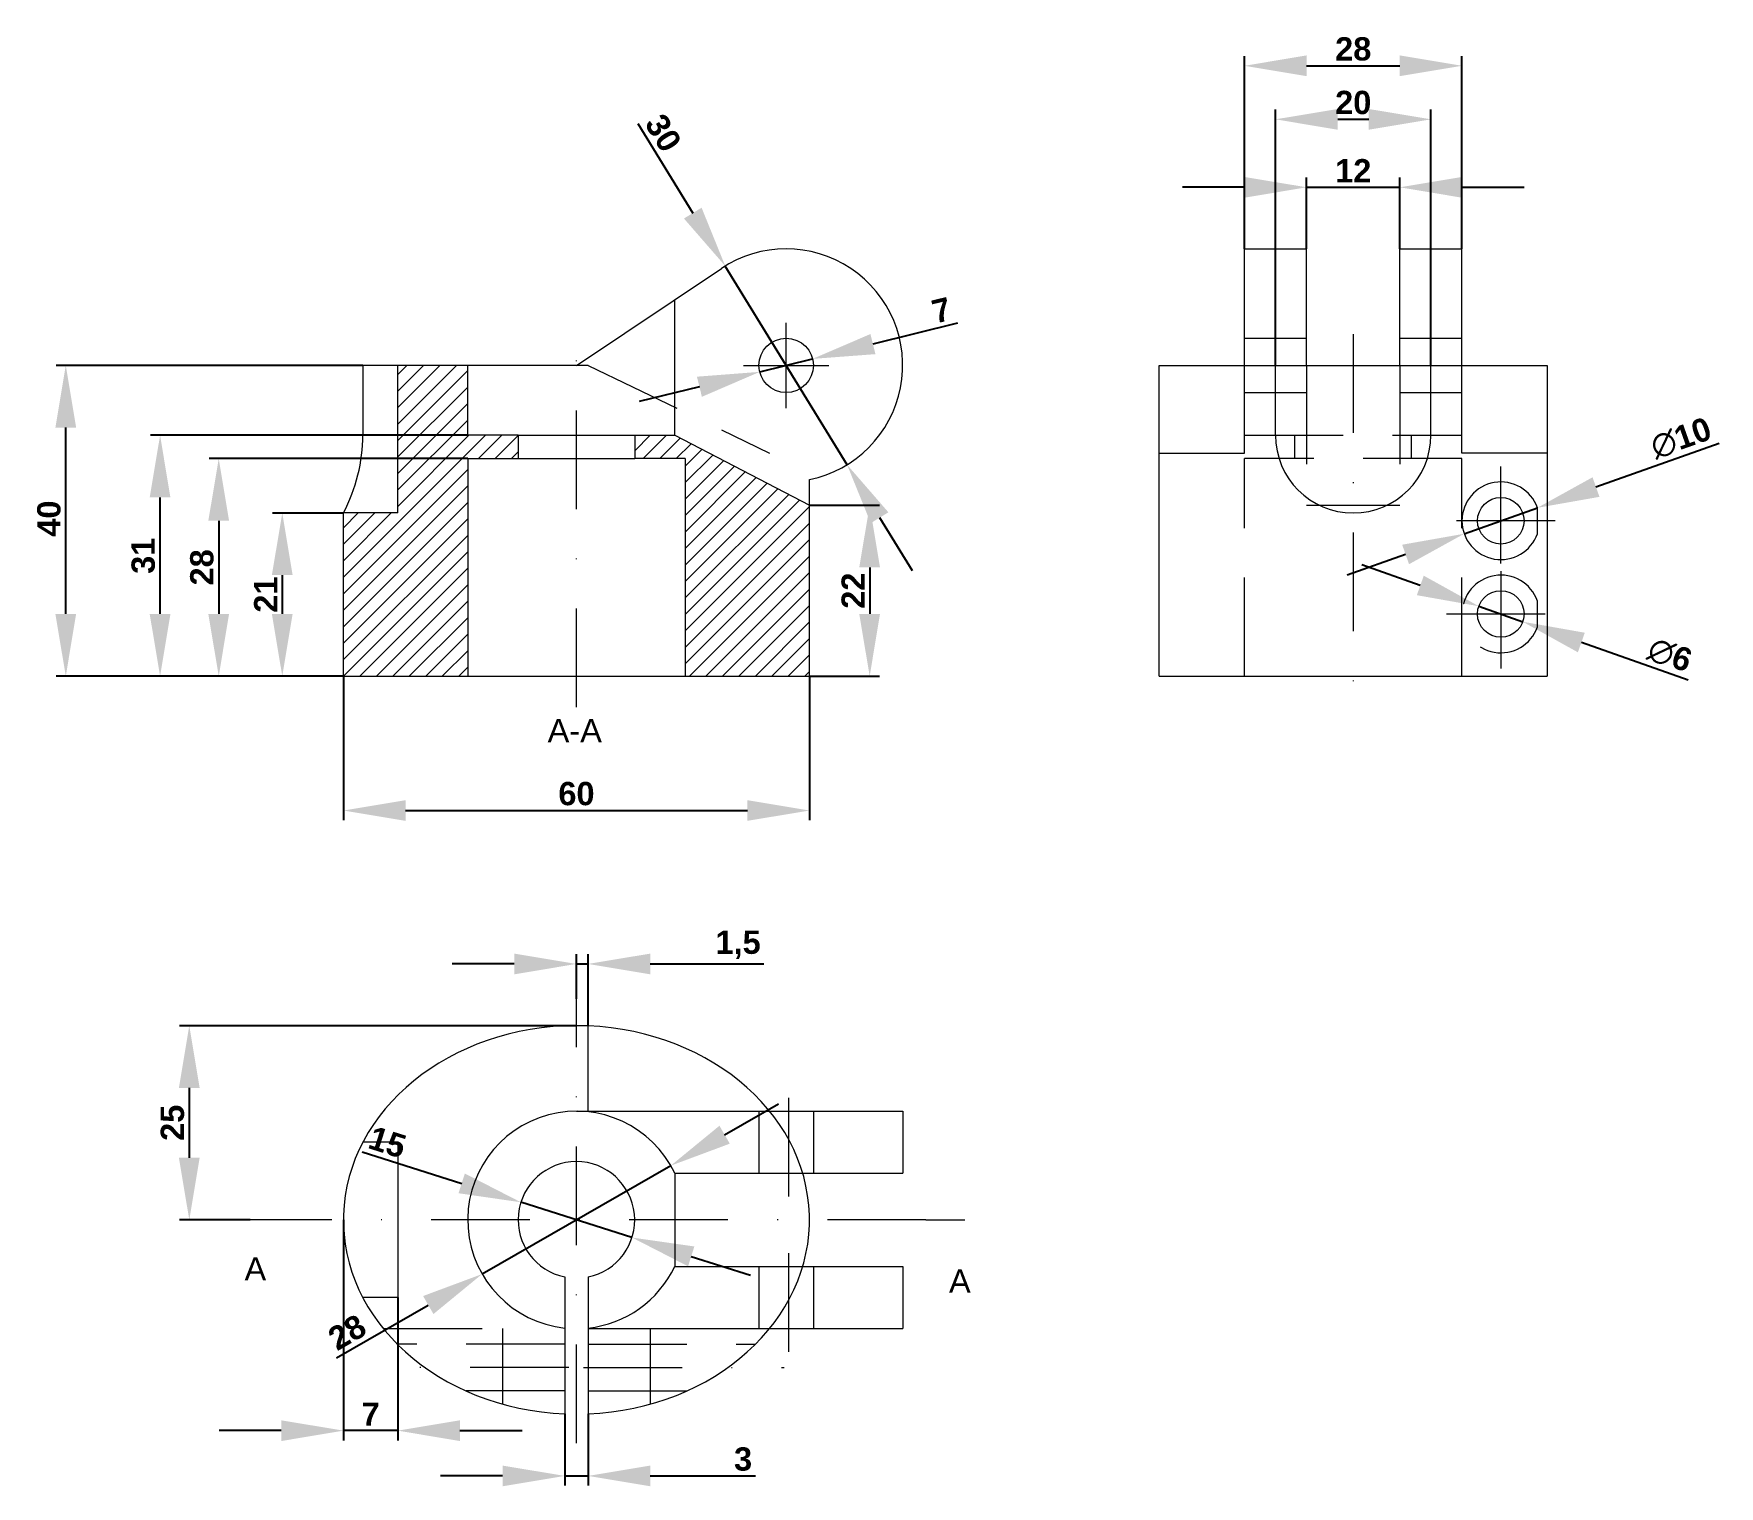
# Model space of a CAD drawing. Header units: millimetres. Extents: x 20 to 237, y 18 to 205.
import ezdxf

# ---------------------------------------------------------------- set-up
doc = ezdxf.new("R2010")
doc.units = ezdxf.units.MM
doc.linetypes.add('TRAZO_Y_PUNTO', pattern=[25.4, 12.7, -6.35, 0, -6.35])
doc.linetypes.add('TRAZOS', pattern=[19.05, 12.7, -6.35])
for name, color, linetype, lineweight in [('01_Contornos', 7, 'Continuous', 20), ('02_Ocultas', 4, 'TRAZOS', 20), ('03_Ejes', 1, 'TRAZO_Y_PUNTO', 18), ('04_Cotas', 3, 'Continuous', 18)]:
    doc.layers.add(name, color=color, linetype=linetype, lineweight=lineweight)
doc.styles.add('EstiloCota', font='arialbd.ttf', dxfattribs={"height": 3})
doc.styles.get("Standard").update_dxf_attribs({"font": 'arial.ttf'})
doc.dimstyles.new('CotasUNE', dxfattribs={"dimtxt": 10, "dimasz": 8, "dimexe": 1.25, "dimexo": 0, "dimtad": 1, "dimtxsty": 'EstiloCota', "dimcen": 2.5, "dimclrd": 256, "dimclrt": 256, "dimadec": 0, "dimazin": 0, "dimtfac": 1, "dimtmove": 0, "dimatfit": 3, "dimfxl": 1, "dimarcsym": 0})

# ---------------------------------------------------------------- blocks, each defined once
blk = doc.blocks.new('*D82')
at = {"layer": '04_Cotas', "lineweight": -2, "transparency": 16777216}
for p, q in [((139.02, 167.88), (128.13, 165.2)), ((113.56, 161.62), (120.36, 163.29)), ((105.79, 159.71), (98.02, 157.79))]:
    blk.add_line(p, q, dxfattribs=at)
at = {"layer": '04_Cotas', "transparency": 16777216}
for points in [[(127.81, 166.49), (128.45, 163.9), (120.36, 163.29)], [(105.47, 161), (106.11, 158.41), (113.56, 161.62)]]:
    blk.add_solid(points, dxfattribs=at)
at = {"layer": '04_Cotas', "transparency": 16777216, "insert": (136.95, 169.56), "char_height": 3, "attachment_point": 5, "rotation": 13.8163, "style": 'EstiloCota'}
blk.add_mtext('7', dxfattribs=at)
blk = doc.blocks.new('*D81')
at = {"layer": '04_Cotas', "lineweight": -2, "transparency": 16777216}
for p, q in [((97.85, 193.6), (104.93, 182.06)), ((124.8, 149.67), (109.12, 175.24)), ((128.99, 142.85), (133.17, 136.03))]:
    blk.add_line(p, q, dxfattribs=at)
at = {"layer": '04_Cotas', "transparency": 16777216}
for points in [[(106.07, 182.75), (103.8, 181.36), (109.12, 175.24)], [(130.12, 143.54), (127.85, 142.15), (124.8, 149.67)]]:
    blk.add_solid(points, dxfattribs=at)
at = {"layer": '04_Cotas', "transparency": 16777216, "insert": (101.14, 192.37), "char_height": 3, "attachment_point": 5, "rotation": 301.5288, "style": 'EstiloCota'}
blk.add_mtext('30', dxfattribs=at)
blk = doc.blocks.new('*D80')
at = {"layer": '04_Cotas', "color": 0, "lineweight": -2, "transparency": 16777216}
for p, q in [((59.96, 122.45), (59.96, 103.9)), ((119.96, 122.45), (119.96, 103.9))]:
    blk.add_line(p, q, dxfattribs=at)
at = {"layer": '04_Cotas', "lineweight": -2, "transparency": 16777216}
blk.add_line((67.96, 105.15), (111.96, 105.15), dxfattribs=at)
at = {"layer": '04_Cotas', "transparency": 16777216}
for points in [[(67.96, 106.48), (67.96, 103.82), (59.96, 105.15)], [(111.96, 106.48), (111.96, 103.82), (119.96, 105.15)]]:
    blk.add_solid(points, dxfattribs=at)
at = {"layer": '04_Cotas', "transparency": 16777216, "insert": (89.96, 107.31), "char_height": 3, "attachment_point": 5, "style": 'EstiloCota'}
blk.add_mtext('60', dxfattribs=at)
blk = doc.blocks.new('*D79')
at = {"layer": '04_Cotas', "lineweight": -2, "transparency": 16777216}
for p, q in [((62.37, 61.22), (75.19, 57.15)), ((97.11, 50.18), (82.81, 54.72)), ((104.73, 47.75), (112.36, 45.33))]:
    blk.add_line(p, q, dxfattribs=at)
at = {"layer": '04_Cotas', "transparency": 16777216}
for points in [[(75.59, 58.42), (74.78, 55.88), (82.81, 54.72)], [(105.14, 49.03), (104.33, 46.48), (97.11, 50.18)]]:
    blk.add_solid(points, dxfattribs=at)
at = {"layer": '04_Cotas', "transparency": 16777216, "insert": (65.62, 62.45), "char_height": 3, "attachment_point": 5, "rotation": 342.3619, "style": 'EstiloCota'}
blk.add_mtext('15', dxfattribs=at)
blk = doc.blocks.new('*D78')
at = {"layer": '04_Cotas', "lineweight": -2, "transparency": 16777216}
for p, q in [((109.03, 63.41), (115.97, 67.4)), ((102.1, 59.43), (77.82, 45.48)), ((59.08, 34.71), (70.88, 41.49))]:
    blk.add_line(p, q, dxfattribs=at)
at = {"layer": '04_Cotas', "transparency": 16777216}
for points in [[(108.37, 64.57), (109.7, 62.26), (102.1, 59.43)], [(70.22, 42.65), (71.55, 40.33), (77.82, 45.48)]]:
    blk.add_solid(points, dxfattribs=at)
at = {"layer": '04_Cotas', "transparency": 16777216, "insert": (60.44, 37.98), "char_height": 3, "attachment_point": 5, "rotation": 29.8829, "style": 'EstiloCota'}
blk.add_mtext('28', dxfattribs=at)
blk = doc.blocks.new('*D77')
at = {"layer": '04_Cotas', "color": 0, "lineweight": -2, "transparency": 16777216}
for p, q in [((88.46, 27.48), (88.46, 18.24)), ((91.46, 27.48), (91.46, 18.24))]:
    blk.add_line(p, q, dxfattribs=at)
at = {"layer": '04_Cotas', "lineweight": -2, "transparency": 16777216}
for p, q in [((80.46, 19.49), (72.46, 19.49)), ((88.46, 19.49), (91.46, 19.49)), ((99.46, 19.49), (113.03, 19.49))]:
    blk.add_line(p, q, dxfattribs=at)
at = {"layer": '04_Cotas', "transparency": 16777216}
for points in [[(80.46, 20.82), (80.46, 18.16), (88.46, 19.49)], [(99.46, 20.82), (99.46, 18.16), (91.46, 19.49)]]:
    blk.add_solid(points, dxfattribs=at)
at = {"layer": '04_Cotas', "transparency": 16777216, "insert": (111.41, 21.65), "char_height": 3, "attachment_point": 5, "style": 'EstiloCota'}
blk.add_mtext('3', dxfattribs=at)
blk = doc.blocks.new('*D76')
at = {"layer": '04_Cotas', "color": 0, "lineweight": -2, "transparency": 16777216}
for p, q in [((175.96, 177.45), (175.96, 202.27)), ((203.96, 177.45), (203.96, 202.27))]:
    blk.add_line(p, q, dxfattribs=at)
at = {"layer": '04_Cotas', "lineweight": -2, "transparency": 16777216}
blk.add_line((183.96, 201.02), (195.96, 201.02), dxfattribs=at)
at = {"layer": '04_Cotas', "transparency": 16777216}
for points in [[(183.96, 202.36), (183.96, 199.69), (175.96, 201.02)], [(195.96, 202.36), (195.96, 199.69), (203.96, 201.02)]]:
    blk.add_solid(points, dxfattribs=at)
at = {"layer": '04_Cotas', "transparency": 16777216, "insert": (189.96, 203.18), "char_height": 3, "attachment_point": 5, "style": 'EstiloCota'}
blk.add_mtext('28', dxfattribs=at)
blk = doc.blocks.new('*D75')
at = {"layer": '04_Cotas', "color": 0, "lineweight": -2, "transparency": 16777216}
for p, q in [((59.96, 143.45), (50.84, 143.45)), ((59.96, 122.45), (50.84, 122.45))]:
    blk.add_line(p, q, dxfattribs=at)
at = {"layer": '04_Cotas', "lineweight": -2, "transparency": 16777216}
blk.add_line((52.09, 135.45), (52.09, 130.45), dxfattribs=at)
at = {"layer": '04_Cotas', "transparency": 16777216}
for points in [[(50.75, 135.45), (53.42, 135.45), (52.09, 143.45)], [(50.75, 130.45), (53.42, 130.45), (52.09, 122.45)]]:
    blk.add_solid(points, dxfattribs=at)
at = {"layer": '04_Cotas', "transparency": 16777216, "insert": (49.96, 132.95), "char_height": 3, "attachment_point": 5, "rotation": 90, "style": 'EstiloCota'}
blk.add_mtext('21', dxfattribs=at)
blk = doc.blocks.new('*D74')
at = {"layer": '04_Cotas', "color": 0, "lineweight": -2, "transparency": 16777216}
for p, q in [((75.96, 150.45), (42.66, 150.45)), ((59.96, 122.45), (42.66, 122.45))]:
    blk.add_line(p, q, dxfattribs=at)
at = {"layer": '04_Cotas', "lineweight": -2, "transparency": 16777216}
blk.add_line((43.91, 142.45), (43.91, 130.45), dxfattribs=at)
at = {"layer": '04_Cotas', "transparency": 16777216}
for points in [[(42.57, 142.45), (45.24, 142.45), (43.91, 150.45)], [(42.57, 130.45), (45.24, 130.45), (43.91, 122.45)]]:
    blk.add_solid(points, dxfattribs=at)
at = {"layer": '04_Cotas', "transparency": 16777216, "insert": (41.75, 136.45), "char_height": 3, "attachment_point": 5, "rotation": 90, "style": 'EstiloCota'}
blk.add_mtext('28', dxfattribs=at)
blk = doc.blocks.new('*D73')
at = {"layer": '04_Cotas', "color": 0, "lineweight": -2, "transparency": 16777216}
for p, q in [((75.96, 153.45), (35.11, 153.45)), ((59.96, 122.45), (35.11, 122.45))]:
    blk.add_line(p, q, dxfattribs=at)
at = {"layer": '04_Cotas', "lineweight": -2, "transparency": 16777216}
blk.add_line((36.36, 130.45), (36.36, 145.45), dxfattribs=at)
at = {"layer": '04_Cotas', "transparency": 16777216}
for points in [[(35.02, 145.45), (37.69, 145.45), (36.36, 153.45)], [(35.02, 130.45), (37.69, 130.45), (36.36, 122.45)]]:
    blk.add_solid(points, dxfattribs=at)
at = {"layer": '04_Cotas', "transparency": 16777216, "insert": (34.2, 137.95), "char_height": 3, "attachment_point": 5, "rotation": 90, "style": 'EstiloCota'}
blk.add_mtext('31', dxfattribs=at)
blk = doc.blocks.new('*D72')
at = {"layer": '04_Cotas', "color": 0, "lineweight": -2, "transparency": 16777216}
for p, q in [((179.96, 162.45), (179.96, 195.38)), ((199.96, 162.45), (199.96, 195.38))]:
    blk.add_line(p, q, dxfattribs=at)
at = {"layer": '04_Cotas', "lineweight": -2, "transparency": 16777216}
blk.add_line((187.96, 194.13), (191.96, 194.13), dxfattribs=at)
at = {"layer": '04_Cotas', "transparency": 16777216}
for points in [[(187.96, 195.46), (187.96, 192.79), (179.96, 194.13)], [(191.96, 195.46), (191.96, 192.79), (199.96, 194.13)]]:
    blk.add_solid(points, dxfattribs=at)
at = {"layer": '04_Cotas', "transparency": 16777216, "insert": (189.96, 196.28), "char_height": 3, "attachment_point": 5, "style": 'EstiloCota'}
blk.add_mtext('20', dxfattribs=at)
blk = doc.blocks.new('*D71')
at = {"layer": '04_Cotas', "color": 0, "lineweight": -2, "transparency": 16777216}
for p, q in [((183.96, 177.45), (183.96, 186.63)), ((195.96, 177.45), (195.96, 186.63))]:
    blk.add_line(p, q, dxfattribs=at)
at = {"layer": '04_Cotas', "lineweight": -2, "transparency": 16777216}
for p, q in [((175.96, 185.38), (167.96, 185.38)), ((183.96, 185.38), (195.96, 185.38)), ((203.96, 185.38), (211.96, 185.38))]:
    blk.add_line(p, q, dxfattribs=at)
at = {"layer": '04_Cotas', "transparency": 16777216}
for points in [[(175.96, 186.71), (175.96, 184.04), (183.96, 185.38)], [(203.96, 186.71), (203.96, 184.04), (195.96, 185.38)]]:
    blk.add_solid(points, dxfattribs=at)
at = {"layer": '04_Cotas', "transparency": 16777216, "insert": (189.96, 187.51), "char_height": 3, "attachment_point": 5, "style": 'EstiloCota'}
blk.add_mtext('12', dxfattribs=at)
blk = doc.blocks.new('*D70')
at = {"layer": '04_Cotas', "lineweight": -2, "transparency": 16777216}
for p, q in [((198.59, 134.12), (191.05, 136.79)), ((206.13, 131.45), (211.79, 129.45)), ((233.06, 121.92), (219.33, 126.78))]:
    blk.add_line(p, q, dxfattribs=at)
at = {"layer": '04_Cotas', "transparency": 16777216}
for points in [[(199.04, 135.38), (198.15, 132.87), (206.13, 131.45)], [(219.77, 128.04), (218.88, 125.52), (211.79, 129.45)]]:
    blk.add_solid(points, dxfattribs=at)
at = {"layer": '04_Cotas', "transparency": 16777216, "insert": (230.72, 125.17), "char_height": 3, "attachment_point": 5, "rotation": 340.5074, "style": 'EstiloCota'}
blk.add_mtext('∅6', dxfattribs=at)
blk = doc.blocks.new('*D69')
at = {"layer": '04_Cotas', "lineweight": -2, "transparency": 16777216}
for p, q in [((237.09, 152.41), (221.21, 146.79)), ((204.25, 140.78), (213.67, 144.12)), ((196.7, 138.11), (189.16, 135.44))]:
    blk.add_line(p, q, dxfattribs=at)
at = {"layer": '04_Cotas', "transparency": 16777216}
for points in [[(220.77, 148.05), (221.66, 145.53), (213.67, 144.12)], [(196.26, 139.37), (197.15, 136.86), (204.25, 140.78)]]:
    blk.add_solid(points, dxfattribs=at)
at = {"layer": '04_Cotas', "transparency": 16777216, "insert": (232.16, 153.08), "char_height": 3, "attachment_point": 5, "rotation": 19.4926, "style": 'EstiloCota'}
blk.add_mtext('∅10', dxfattribs=at)
blk = doc.blocks.new('*D68')
at = {"layer": '04_Cotas', "lineweight": -2, "transparency": 16777216}
for p, q in [((81.96, 85.4), (73.96, 85.4)), ((89.96, 85.4), (91.46, 85.4)), ((99.46, 85.4), (114.08, 85.4))]:
    blk.add_line(p, q, dxfattribs=at)
at = {"layer": '04_Cotas', "color": 0, "lineweight": -2, "transparency": 16777216}
for p, q in [((89.96, 80.92), (89.96, 86.65)), ((91.46, 77.42), (91.46, 86.65))]:
    blk.add_line(p, q, dxfattribs=at)
at = {"layer": '04_Cotas', "transparency": 16777216}
for points in [[(81.96, 86.73), (81.96, 84.06), (89.96, 85.4)], [(99.46, 86.73), (99.46, 84.06), (91.46, 85.4)]]:
    blk.add_solid(points, dxfattribs=at)
at = {"layer": '04_Cotas', "transparency": 16777216, "insert": (110.77, 87.86), "char_height": 3, "attachment_point": 5, "style": 'EstiloCota'}
blk.add_mtext('1,5', dxfattribs=at)
blk = doc.blocks.new('*D67')
at = {"layer": '04_Cotas', "color": 0, "lineweight": -2, "transparency": 16777216}
for p, q in [((62.46, 162.45), (22.97, 162.45)), ((59.96, 122.45), (22.97, 122.45))]:
    blk.add_line(p, q, dxfattribs=at)
at = {"layer": '04_Cotas', "lineweight": -2, "transparency": 16777216}
blk.add_line((24.22, 130.45), (24.22, 154.45), dxfattribs=at)
at = {"layer": '04_Cotas', "transparency": 16777216}
for points in [[(22.88, 154.45), (25.55, 154.45), (24.22, 162.45)], [(22.88, 130.45), (25.55, 130.45), (24.22, 122.45)]]:
    blk.add_solid(points, dxfattribs=at)
at = {"layer": '04_Cotas', "transparency": 16777216, "insert": (22.06, 142.73), "char_height": 3, "attachment_point": 5, "rotation": 90, "style": 'EstiloCota'}
blk.add_mtext('40', dxfattribs=at)
blk = doc.blocks.new('*D66')
at = {"layer": '04_Cotas', "color": 0, "lineweight": -2, "transparency": 16777216}
for p, q in [((119.96, 144.45), (128.96, 144.45)), ((119.96, 122.45), (128.96, 122.45))]:
    blk.add_line(p, q, dxfattribs=at)
at = {"layer": '04_Cotas', "lineweight": -2, "transparency": 16777216}
blk.add_line((127.71, 136.45), (127.71, 130.45), dxfattribs=at)
at = {"layer": '04_Cotas', "transparency": 16777216}
for points in [[(126.37, 136.45), (129.04, 136.45), (127.71, 144.45)], [(126.37, 130.45), (129.04, 130.45), (127.71, 122.45)]]:
    blk.add_solid(points, dxfattribs=at)
at = {"layer": '04_Cotas', "transparency": 16777216, "insert": (125.58, 133.45), "char_height": 3, "attachment_point": 5, "rotation": 90, "style": 'EstiloCota'}
blk.add_mtext('22', dxfattribs=at)
blk = doc.blocks.new('*D65')
at = {"layer": '04_Cotas', "color": 0, "lineweight": -2, "transparency": 16777216}
for p, q in [((59.96, 52.45), (59.96, 24.07)), ((66.96, 42.45), (66.96, 24.07))]:
    blk.add_line(p, q, dxfattribs=at)
at = {"layer": '04_Cotas', "lineweight": -2, "transparency": 16777216}
for p, q in [((51.96, 25.32), (43.96, 25.32)), ((66.96, 25.32), (59.96, 25.32)), ((74.96, 25.32), (82.96, 25.32))]:
    blk.add_line(p, q, dxfattribs=at)
at = {"layer": '04_Cotas', "transparency": 16777216}
for points in [[(51.96, 26.65), (51.96, 23.98), (59.96, 25.32)], [(74.96, 26.65), (74.96, 23.98), (66.96, 25.32)]]:
    blk.add_solid(points, dxfattribs=at)
at = {"layer": '04_Cotas', "transparency": 16777216, "insert": (63.46, 27.44), "char_height": 3, "attachment_point": 5, "style": 'EstiloCota'}
blk.add_mtext('7', dxfattribs=at)
blk = doc.blocks.new('*D64')
at = {"layer": '04_Cotas', "color": 0, "lineweight": -2, "transparency": 16777216}
for p, q in [((89.96, 77.45), (38.87, 77.45)), ((47.96, 52.45), (38.87, 52.45))]:
    blk.add_line(p, q, dxfattribs=at)
at = {"layer": '04_Cotas', "lineweight": -2, "transparency": 16777216}
blk.add_line((40.12, 69.45), (40.12, 60.45), dxfattribs=at)
at = {"layer": '04_Cotas', "transparency": 16777216}
for points in [[(38.78, 69.45), (41.45, 69.45), (40.12, 77.45)], [(38.78, 60.45), (41.45, 60.45), (40.12, 52.45)]]:
    blk.add_solid(points, dxfattribs=at)
at = {"layer": '04_Cotas', "transparency": 16777216, "insert": (37.96, 64.95), "char_height": 3, "attachment_point": 5, "rotation": 90, "style": 'EstiloCota'}
blk.add_mtext('25', dxfattribs=at)

msp = doc.modelspace()

# ---------------------------------------------------------------- hatches: boundary and pattern name
at = {"layer": '01_Contornos'}
h = msp.add_hatch(dxfattribs=at)
h.set_pattern_fill('_USER', color=256, scale=1.5, angle=45, pattern_type=0)
h.set_pattern_definition([(45, (-140.0402, -77.5485), (-1.06066, 1.06066), [])])
h.paths.add_polyline_path([(103.96, 122.452), (119.96, 122.452), (119.96, 144.452), (102.609, 153.452), (97.46, 153.452), (97.46, 150.452), (103.96, 150.452)])
h.paths.add_polyline_path([(66.96, 143.452), (59.96, 143.452), (59.96, 122.452), (75.96, 122.452), (75.96, 150.452), (82.46, 150.452), (82.46, 153.452), (75.96, 153.452), (75.96, 162.452), (66.96, 162.452)])

# ---------------------------------------------------------------- linework, layer by layer
for p, q in [((175.96, 162.452), (175.96, 177.452)), ((175.96, 177.452), (183.96, 177.452)), ((183.96, 162.452), (183.96, 177.452)), ((195.96, 162.452), (195.96, 177.452)), ((195.96, 177.452), (203.96, 177.452)), ((203.96, 162.452), (203.96, 177.452)), ((89.96, 162.452), (108.627, 174.924)), ((102.609, 153.452), (102.609, 170.903)), ((89.96, 162.452), (62.464, 162.452)), ((62.464, 162.452), (62.464, 153.452)), ((66.96, 143.452), (66.96, 162.452)), ((75.96, 153.452), (75.96, 162.452)), ((164.96, 122.452), (164.96, 162.452)), ((164.96, 162.452), (214.929, 162.452)), ((164.96, 122.452), (164.96, 162.452)), ((179.96, 153.452), (179.96, 162.452)), ((199.96, 153.452), (199.96, 162.452)), ((214.929, 162.452), (214.929, 122.452)), ((82.46, 153.452), (75.96, 153.452)), ((82.46, 153.452), (82.46, 150.452)), ((82.46, 153.452), (97.46, 153.452)), ((97.46, 153.452), (102.609, 153.452)), ((97.46, 153.452), (97.46, 150.452)), ((102.609, 153.452), (119.96, 144.452)), ((75.96, 150.452), (82.46, 150.452)), ((75.96, 150.452), (75.96, 122.452)), ((82.46, 150.452), (97.46, 150.452)), ((103.96, 150.452), (97.46, 150.452)), ((103.96, 150.452), (103.96, 122.452)), ((119.96, 122.452), (119.96, 147.755)), ((59.96, 122.452), (59.96, 143.452)), ((66.96, 143.452), (59.96, 143.452)), ((213.673, 140.783), (213.673, 144.12)), ((59.96, 122.452), (119.96, 122.452)), ((164.96, 122.452), (214.929, 122.452)), ((91.46, 66.452), (91.46, 77.42)), ((89.96, 66.452), (131.96, 66.452)), ((131.96, 66.452), (131.96, 58.452)), ((66.96, 62.452), (62.464, 62.452)), ((66.96, 62.452), (66.96, 42.452)), ((102.609, 58.452), (131.96, 58.452)), ((102.609, 58.452), (102.609, 46.452)), ((102.609, 46.452), (131.96, 46.452)), ((131.96, 46.452), (131.96, 38.452)), ((88.46, 45.103), (88.46, 27.483)), ((91.46, 45.103), (91.46, 27.483)), ((66.96, 42.452), (62.464, 42.452)), ((91.46, 38.452), (131.96, 38.452))]:
    msp.add_line(p, q, dxfattribs=at)
for centre, radius in [((116.96, 162.452), 3.5), ((208.96, 142.452), 3), ((208.96, 130.452), 3)]:
    msp.add_circle(centre, radius, dxfattribs=at)
for centre, radius, start, end in [((116.96, 162.452), 15, 281.53696, 123.74899), ((189.96, 153.452), 10, 180, 0), ((208.96, 142.452), 5, 19.49263, 340.50737), ((89.96, 52.452), 14, 25.37693, 263.84936), ((89.96, 52.452), 7.5, 281.53696, 258.46304), ((89.96, 52.452), 14, 276.15064, 334.62307)]:
    msp.add_arc(centre, radius, start, end, dxfattribs=at)
for centre, start_param, end_param in [((32.464, 153.452), 2.7300758, 3.1415927), ((89.96, 52.452), 1.6208172, 7.8039608)]:
    msp.add_ellipse(centre, major_axis=(-30, 0), ratio=0.8333333, start_param=start_param, end_param=end_param, dxfattribs=at)
at = {"layer": '02_Ocultas'}
for p, q in [((175.96, 165.952), (183.96, 165.952)), ((195.96, 165.952), (203.96, 165.952)), ((91.46, 162.452), (114.815, 151.171)), ((175.96, 151.171), (175.96, 162.452)), ((183.96, 162.452), (183.96, 144.452)), ((195.96, 162.452), (195.96, 144.452)), ((203.96, 151.171), (203.96, 162.452)), ((175.96, 158.952), (183.96, 158.952)), ((195.96, 158.952), (203.96, 158.952)), ((175.96, 153.452), (203.96, 153.452)), ((182.46, 150.452), (182.46, 153.452)), ((197.46, 150.452), (197.46, 153.452)), ((164.96, 151.171), (175.96, 151.171)), ((175.96, 122.452), (175.96, 150.452)), ((203.96, 150.452), (175.96, 150.452)), ((214.96, 151.171), (203.96, 151.171)), ((203.96, 122.452), (203.96, 150.452)), ((183.96, 144.452), (195.96, 144.452)), ((213.673, 128.783), (213.673, 132.12)), ((113.46, 66.452), (113.46, 58.452)), ((120.46, 66.452), (120.46, 58.452)), ((113.46, 46.452), (113.46, 38.452)), ((120.46, 46.452), (120.46, 38.452)), ((65.105, 38.452), (80.46, 38.452)), ((80.46, 38.452), (80.46, 28.738)), ((99.46, 38.452), (99.46, 28.738)), ((88.46, 36.452), (66.909, 36.452)), ((91.46, 36.452), (113.011, 36.452)), ((88.46, 30.452), (75.711, 30.452)), ((91.46, 30.452), (104.209, 30.452))]:
    msp.add_line(p, q, dxfattribs=at)
at = {"layer": '02_Ocultas', "ltscale": 0.2}
msp.add_line((91.46, 162.452), (89.96, 162.452), dxfattribs=at)
at = {"layer": '02_Ocultas'}
msp.add_arc((208.96, 130.452), 5, 19.49263, 340.50737, dxfattribs=at)
at = {"layer": '03_Ejes'}
for p, q in [((116.96, 156.952), (116.96, 167.952)), ((89.96, 118.452), (89.96, 166.452)), ((189.96, 166.452), (189.96, 118.452)), ((111.46, 162.452), (122.46, 162.452)), ((69.96, 153.452), (56.464, 153.452)), ((208.96, 136.952), (208.96, 149.452)), ((215.96, 142.452), (201.96, 142.452)), ((208.96, 135.952), (208.96, 123.452)), ((201.96, 130.452), (215.96, 130.452)), ((89.96, 23.706), (89.96, 80.915)), ((117.284, 55.452), (117.284, 69.452)), ((52.96, 52.452), (47.96, 52.452)), ((134.96, 52.452), (52.96, 52.452)), ((134.96, 52.452), (139.96, 52.452)), ((117.284, 35.452), (117.284, 49.452)), ((88.96, 33.452), (67.425, 33.452)), ((90.856, 33.452), (116.71, 33.452))]:
    msp.add_line(p, q, dxfattribs=at)
at = {"layer": '04_Cotas'}
for points in [[(50.46, 45.452, 0, 0, 0), (50.46, 50.452, 0.833, 0, 0), (50.46, 52.452, 0, 0, 0)], [(137.46, 45.452, 0, 0, 0), (137.46, 50.452, 0.833, 0, 0), (137.46, 52.452, 0, 0, 0)]]:
    msp.add_lwpolyline(points, format="xyseb", dxfattribs=at)

# ---------------------------------------------------------------- texts
for s, p in [('A-A', (86.252, 113.937)), ('A', (47.23, 44.648)), ('A', (137.92, 43.081))]:
    msp.add_text(s, height=3, dxfattribs=at).set_placement(p)

# ---------------------------------------------------------------- dimensions: what is measured, and where the dimension line sits
for base, p1, p2, picture, middle in [((203.96, 201.024), (175.96, 177.452), (203.96, 177.452), '*D76', (189.96, 201.024)), ((199.96, 194.128), (179.96, 162.452), (199.96, 162.452), '*D72', (189.96, 194.128)), ((119.96, 105.15), (59.96, 122.452), (119.96, 122.452), '*D80', (89.96, 105.15)), ((59.96, 25.315), (66.96, 42.452), (59.96, 52.452), '*D65', (63.46, 25.315)), ((91.46, 19.489), (88.46, 27.483), (91.46, 27.483), '*D77', (111.407, 19.489))]:
    dim = msp.add_linear_dim(base=base, p1=p1, p2=p2, dimstyle='CotasUNE', dxfattribs=at)
    dim.commit()
    dim.dimension.update_dxf_attribs({"geometry": picture, "text_midpoint": middle, "dimtype": 160})
for p1, p2, text, picture, middle in [((124.804, 149.666), (109.116, 175.237), '30', '*D81', (101.137, 192.367)), ((113.561, 161.616), (120.359, 163.287), '7', '*D82', (136.95, 169.556)), ((102.098, 59.427), (77.821, 45.476), '28', '*D78', (60.437, 37.976)), ((97.107, 50.179), (82.812, 54.724), '15', '*D79', (65.62, 62.454))]:
    dim = msp.add_diameter_dim_2p(p1=p1, p2=p2, text=text, dimstyle='CotasUNE', dxfattribs=at)
    dim.commit()
    dim.dimension.update_dxf_attribs({"geometry": picture, "text_midpoint": middle})
for base, p1, p2, picture, middle in [((195.96, 185.378), (183.96, 177.452), (195.96, 177.452), '*D71', (189.96, 187.509)), ((91.46, 85.398), (89.96, 80.915), (91.46, 77.42), '*D68', (110.769, 87.864))]:
    dim = msp.add_linear_dim(base=base, p1=p1, p2=p2, dimstyle='CotasUNE', dxfattribs=at)
    dim.commit()
    dim.dimension.update_dxf_attribs({"geometry": picture, "text_midpoint": middle})
for base, p1, p2, picture, middle in [((24.216, 162.452), (59.96, 122.452), (62.464, 162.452), '*D67', (24.216, 142.727)), ((36.356, 153.452), (59.96, 122.452), (75.96, 153.452), '*D73', (36.356, 137.952)), ((43.907, 122.452), (75.96, 150.452), (59.96, 122.452), '*D74', (43.907, 136.452))]:
    dim = msp.add_linear_dim(base=base, p1=p1, p2=p2, angle=90, dimstyle='CotasUNE', dxfattribs=at)
    dim.commit()
    dim.dimension.update_dxf_attribs({"geometry": picture, "text_midpoint": middle, "dimtype": 160})
for p1, p2, picture, middle in [((204.246, 140.783), (213.673, 144.12), '*D69', (232.16, 153.083)), ((206.132, 131.453), (211.788, 129.45), '*D70', (230.725, 125.166))]:
    dim = msp.add_diameter_dim_2p(p1=p1, p2=p2, dimstyle='CotasUNE', dxfattribs=at)
    dim.commit()
    dim.dimension.update_dxf_attribs({"geometry": picture, "text_midpoint": middle})
for base, p1, p2, picture, middle in [((52.087, 122.452), (59.96, 143.452), (59.96, 122.452), '*D75', (49.956, 132.952)), ((127.707, 122.452), (119.96, 144.452), (119.96, 122.452), '*D66', (125.576, 133.452)), ((40.117, 52.452), (89.96, 77.452), (47.96, 52.452), '*D64', (37.96, 64.952))]:
    dim = msp.add_linear_dim(base=base, p1=p1, p2=p2, angle=90, dimstyle='CotasUNE', dxfattribs=at)
    dim.commit()
    dim.dimension.update_dxf_attribs({"geometry": picture, "text_midpoint": middle})

doc.saveas('drawing.dxf')
